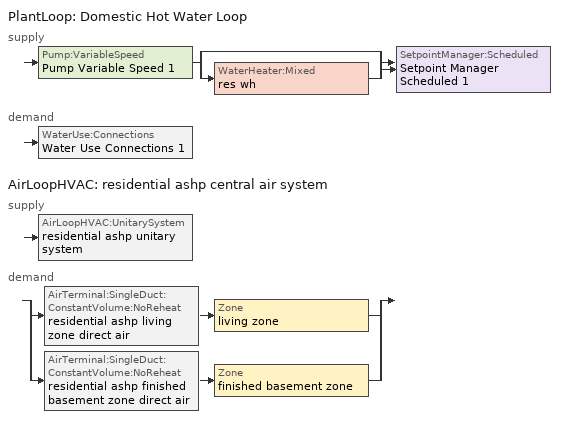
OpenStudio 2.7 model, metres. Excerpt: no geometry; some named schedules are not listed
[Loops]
PlantLoop 'Domestic Hot Water Loop'
 supply: Pump:VariableSpeed 'Pump Variable Speed 1' > split
  | bypass
  | WaterHeater:Mixed 'res wh'
  join > SetpointManager:Scheduled 'Setpoint Manager Scheduled 1'
 demand: WaterUse:Connections 'Water Use Connections 1'
AirLoopHVAC 'residential ashp central air system'
 supply: AirLoopHVAC:UnitarySystem 'residential ashp unitary system'
 demand: split
  | AirTerminal:SingleDuct:ConstantVolume:NoReheat 'residential ashp living zone direct air' > Zone 'living zone'
  | AirTerminal:SingleDuct:ConstantVolume:NoReheat 'residential ashp finished basement zone direct air' > Zone 'finished basement zone'
[Sizing:Zone] Zone Cooling Design Supply Air Temperature Input Method=SupplyAirTemperature; Zone Cooling Design Supply Air Temperature {C}=14; Zone Cooling Design Supply Air Temperature Difference {deltaC}=11.11; Zone Heating Design Supply Air Temperature Input Method=SupplyAirTemperature; Zone Heating Design Supply Air Temperature {C}=40; Zone Heating Design Supply Air Temperature Difference {deltaC}=11.11; Zone Cooling Design Supply Air Humidity Ratio {kg-H2O/kg-air}=0.0085; Zone Heating Design Supply Air Humidity Ratio {kg-H2O/kg-air}=0.008; Cooling Design Air Flow Method=DesignDay; Heating Design Air Flow Method=DesignDay; Account for Dedicated Outdoor Air System=No; Dedicated Outdoor Air System Control Strategy=NeutralSupplyAir; Dedicated Outdoor Air Low Setpoint Temperature for Design {C}=autosize; Dedicated Outdoor Air High Setpoint Temperature for Design {C}=autosize
living zone; garage zone; finished basement zone; res ds_1 ret air zone
[Zone equipment]
living zone: residential ashp living zone direct air
finished basement zone: residential ashp finished basement zone direct air
[PlantLoop]
Domestic Hot Water Loop: Glycol Concentration=0; Maximum Loop Flow Rate {m3/s}=0.01; Plant Loop Volume {m3}=0.003; Load Distribution Scheme=Optimal
[Sizing:Plant]
Domestic Hot Water Loop: Loop Type=Heating; Design Loop Exit Temperature {C}=52.6667; Loop Design Temperature Difference {deltaC}=5.55556; Sizing Option=NonCoincident; Zone Timesteps in Averaging Window=1; Coincident Sizing Factor Mode=None
[Pump:VariableSpeed]
Pump Variable Speed 1: Rated Flow Rate {m3/s}=0.01; Rated Pump Head {Pa}=1; Rated Power Consumption {W}=0; Motor Efficiency=1; Fraction of Motor Inefficiencies to Fluid Stream=0; Coefficient 1 of the Part Load Performance Curve=0; Coefficient 2 of the Part Load Performance Curve=1; Coefficient 3 of the Part Load Performance Curve=0; Coefficient 4 of the Part Load Performance Curve=0; Pump Control Type=Intermittent; Skin Loss Radiative Fraction=0.5; Design Power Sizing Method=PowerPerFlowPerPressure; Design Electric Power per Unit Flow Rate {W/(m3/s)}=348701.1; Design Shaft Power per Unit Flow Rate per Unit Head {W-s/m3-Pa}=1.28205; Design Minimum Flow Rate Fraction=0
[SetpointManager:Scheduled]
Setpoint Manager Scheduled 1: Control Variable=Temperature; Schedule=dhw temp
[WaterHeater:Mixed]
res wh: Tank Volume {m3}=0.143846; Setpoint Temperature Schedule=WH Setpoint Temp; Deadband Temperature Difference {deltaC}=2; Maximum Temperature Limit {C}=99; Heater Control Type=Cycle; Heater Maximum Capacity {W}=11722.8; Heater Minimum Capacity {W}=0; Heater Fuel Type=NaturalGas; Heater Thermal Efficiency=0.773298; Off Cycle Parasitic Fuel Consumption Rate {W}=0; Off Cycle Parasitic Fuel Type=Electricity; Off Cycle Parasitic Heat Fraction to Tank=0; On Cycle Parasitic Fuel Consumption Rate {W}=0; On Cycle Parasitic Fuel Type=Electricity; On Cycle Parasitic Heat Fraction to Tank=0; Ambient Temperature Indicator=ThermalZone; Ambient Temperature Thermal Zone=finished basement zone; Off Cycle Loss Coefficient to Ambient Temperature {W/K}=4.15693; Off Cycle Loss Fraction to Thermal Zone=0.64; On Cycle Loss Coefficient to Ambient Temperature {W/K}=4.15693; On Cycle Loss Fraction to Thermal Zone=1; Use Side Effectiveness=1; Source Side Effectiveness=1; Use Side Design Flow Rate {m3/s}=autosize; Source Side Design Flow Rate {m3/s}=autosize; Indirect Water Heating Recovery Time {hr}=1.5; Source Side Flow Control Mode=IndirectHeatPrimarySetpoint
[WaterUse:Connections]
Water Use Connections 1: Water Use Equipment Name 1=residential shower; Water Use Equipment Name 2=residential sink; Water Use Equipment Name 3=residential bath; Water Use Equipment Name 4=residential shower dist=0.0; Water Use Equipment Name 5=residential sink dist=0.0; Water Use Equipment Name 6=residential bath dist=0.0; Water Use Equipment Name 7=residential dishwasher; Water Use Equipment Name 8=residential clothes washer
[WaterUse:Equipment:Definition]
Name | Peak Flow Rate {m3/s} | Target Temperature Schedule
residential shower | 0.000274695 | residential shower temperature schedule
residential sink | 0.000212399 | residential sink temperature schedule
residential bath | 0.000429619 | residential bath temperature schedule
residential shower dist=0.0 | 0 | residential shower temperature schedule
residential sink dist=0.0 | 0 | residential sink temperature schedule
residential bath dist=0.0 | 0 | residential bath temperature schedule
residential dishwasher | 6.66818e-05 | residential dishwasher temperature schedule
residential clothes washer | 0.000697118 | residential clothes washer temperature schedule
[OtherEquipment:Definition] Design Level Calculation Method=EquipmentLevel
Name | Design Level {W} | Fraction Latent | Fraction Radiant | Fraction Lost
residential shower | 7899.46 | 0.487197 | 0 | 0
residential sink | 2132.88 | 0.312222 | 0 | 0
residential bath | 6337.27 | 0 | 0 | 0
res ds_1 sup s lk to lv equip; res ds_1 sup lat lk to lv equip; res ds_1 sup d cn to lv equip; res ds_1 sup d cn to ah equip; res ds_1 ret d cn to pl equip; res ds_1 ret d cn to ah equip; res ds_1 sup s lk to ah equip; res ds_1 sup lat lk to ah equip; res ds_1 ret s lk equip; res ds_1 ret lat lk equip | 0
[Coil:Heating:DX:MultiSpeed:StageData] Gross Rated Heating Capacity {W}=autosize; Rated Air Flow Rate {m3/s}=autosize; Rated Supply Air Fan Power Per Volume Flow Rate {W/(m3/s)}=773.3; Rated Waste Heat Fraction of Power Input=0.2; Waste Heat Function of Temperature Curve=ConstantBiquadratic
Name | Gross Rated Heating COP {W/W} | Heating Capacity Function of Temperature Curve | Heating Capacity Function of Flow Fraction Curve | Energy Input Ratio Function of Temperature Curve | Energy Input Ratio Function of Flow Fraction Curve | Part Load Fraction Correlation Curve
 | 5.13214 | HP_Heat-Cap-fT1 | HP_Heat-CAP-fFF1 | HP_Heat-EIR-fT1 | HP_Heat-EIR-fFF1 | HP_Heat-PLF-fPLR1
 | 4.834 | HP_Heat-Cap-fT2 | HP_Heat-CAP-fFF2 | HP_Heat-EIR-fT2 | HP_Heat-EIR-fFF2 | HP_Heat-PLF-fPLR2
 | 4.07763 | HP_Heat-Cap-fT3 | HP_Heat-CAP-fFF3 | HP_Heat-EIR-fT3 | HP_Heat-EIR-fFF3 | HP_Heat-PLF-fPLR3
 | 4.11113 | HP_Heat-Cap-fT4 | HP_Heat-CAP-fFF4 | HP_Heat-EIR-fT4 | HP_Heat-EIR-fFF4 | HP_Heat-PLF-fPLR4
[Coil:Heating:DX:MultiSpeed]
residential ashp heating coil: Availability Schedule=residential heating season; Minimum Outdoor Dry-Bulb Temperature for Compressor Operation {C}=-17.7778; Crankcase Heater Capacity {W}=20; Maximum Outdoor Dry-Bulb Temperature for Crankcase Heater Operation {C}=12.7778; Defrost Energy Input Ratio Function of Temperature Curve=DefrostEIR; Maximum Outdoor Dry-Bulb Temperature for Defrost Operation {C}=4.44444; Defrost Strategy=Resistive; Defrost Control=OnDemand; Defrost Time Period Fraction=0.058333; Resistive Defrost Heater Capacity {W}=autosize; Apply Part Load Fraction to Speeds Greater than 1=No; Fuel Type=Electricity; Region number for Calculating HSPF=4
[Coil:Heating:Electric]
residential ashp supp heater: Availability Schedule=residential heating season; Efficiency=1
[Coil:Cooling:DX:MultiSpeed:StageData] Gross Rated Total Cooling Capacity {W}=autosize; Rated Air Flow Rate {m3/s}=autosize; Rated Evaporator Fan Power Per Volume Flow Rate {W/(m3/s)}=773.3; Nominal Time for Condensate Removal to Begin {s}=1000; Ratio of Initial Moisture Evaporation Rate and Steady State Latent Capacity=1.5; Maximum Cycling Rate {cycles/hr}=3; Latent Capacity Time Constant {s}=45; Rated Waste Heat Fraction of Power Input=0.2; Waste Heat Function of Temperature Curve=ConstantBiquadratic 1; Evaporative Condenser Effectiveness=0.9; Evaporative Condenser Air Flow Rate {m3/s}=autosize; Rated Evaporative Condenser Pump Power Consumption {W}=autosize
Name | Gross Rated Sensible Heat Ratio | Gross Rated Cooling COP {W/W} | Total Cooling Capacity Function of Temperature Curve | Total Cooling Capacity Function of Flow Fraction Curve | Energy Input Ratio Function of Temperature Curve | Energy Input Ratio Function of Flow Fraction Curve | Part Load Fraction Correlation Curve
Coil Cooling DX Multi Speed Stage Data 1 | 0.842823 | 5.64793 | Cool-Cap-fT1 | Cool-Cap-fFF1 | Cool-EIR-fT1 | Cool-EIR-fFF1 | Cool-PLF-fPLR1
Coil Cooling DX Multi Speed Stage Data 2 | 0.793487 | 5.43631 | Cool-Cap-fT2 | Cool-Cap-fFF2 | Cool-EIR-fT2 | Cool-EIR-fFF2 | Cool-PLF-fPLR2
Coil Cooling DX Multi Speed Stage Data 3 | 0.703903 | 4.5685 | Cool-Cap-fT3 | Cool-Cap-fFF3 | Cool-EIR-fT3 | Cool-EIR-fFF3 | Cool-PLF-fPLR3
Coil Cooling DX Multi Speed Stage Data 4 | 0.720492 | 4.12589 | Cool-Cap-fT4 | Cool-Cap-fFF4 | Cool-EIR-fT4 | Cool-EIR-fFF4 | Cool-PLF-fPLR4
[Coil:Cooling:DX:MultiSpeed]
residential ashp cooling coil: Availability Schedule=residential cooling season; Condenser Type=AirCooled; Apply Part Load Fraction to Speeds Greater than 1=No; Apply Latent Degradation to Speeds Greater than 1=No; Crankcase Heater Capacity {W}=0; Maximum Outdoor Dry-Bulb Temperature for Crankcase Heater Operation {C}=10; Basin Heater Capacity {W/K}=0; Basin Heater Setpoint Temperature {C}=2; Fuel Type=Electricity; Stage 1=Coil Cooling DX Multi Speed Stage Data 1; Stage 2=Coil Cooling DX Multi Speed Stage Data 2; Stage 3=Coil Cooling DX Multi Speed Stage Data 3; Stage 4=Coil Cooling DX Multi Speed Stage Data 4
[Fan:OnOff]
residential ashp supply fan: Availability Schedule=Always On Discrete; Fan Total Efficiency=0.75; Pressure Rise {Pa}=476.748; Maximum Flow Rate {m3/s}=autosize; Motor Efficiency=1; Motor In Airstream Fraction=1; Fan Power Ratio Function of Speed Ratio Curve=residential ashp fan power curve; Fan Efficiency Ratio Function of Speed Ratio Curve=residential ashp fan eff curve
[AirLoopHVAC:UnitarySystem]
residential ashp unitary system: Control Type=Load; Controlling Zone or Thermostat Location=living zone; Dehumidification Control Type=None; Availability Schedule=Always On Discrete; Supply Fan=residential ashp supply fan; Fan Placement=BlowThrough; Supply Air Fan Operating Mode Schedule=Always Off Discrete; Heating Coil=residential ashp heating coil; DX Heating Coil Sizing Ratio=1; Cooling Coil=residential ashp cooling coil; Use DOAS DX Cooling Coil=No; DOAS DX Cooling Coil Leaving Minimum Air Temperature {C}=2; Latent Load Control=SensibleOnlyLoadControl; Supplemental Heating Coil=residential ashp supp heater; Supply Air Flow Rate During Cooling Operation {m3/s}=autosize; Supply Air Flow Rate During Heating Operation {m3/s}=autosize; Supply Air Flow Rate When No Cooling or Heating is Required {m3/s}=0; Maximum Supply Air Temperature {C}=76.6667; Maximum Outdoor Dry-Bulb Temperature for Supplemental Heater Operation {C}=4.44444; Maximum Cycling Rate {cycles/hr}=2.5; Heat Pump Time Constant {s}=60; Fraction of On-Cycle Power Use=0.01; Heat Pump Fan Delay Time {s}=60; Ancilliary On-Cycle Electric Power {W}=0; Ancilliary Off-Cycle Electric Power {W}=0; Design Specification Multispeed Object=Unitary System Performance Multispeed 1
[UnitarySystemPerformance:Multispeed]
Unitary System Performance Multispeed 1: Single Mode Operation=No; Heating Speed Supply Air Flow Ratio 1=0.74; Cooling Speed Supply Air Flow Ratio 1=0.7; Heating Speed Supply Air Flow Ratio 2=0.92; Cooling Speed Supply Air Flow Ratio 2=0.9; Heating Speed Supply Air Flow Ratio 3=1; Cooling Speed Supply Air Flow Ratio 3=1; Heating Speed Supply Air Flow Ratio 4=1.22; Cooling Speed Supply Air Flow Ratio 4=1.26
[AirLoopHVAC]
residential ashp central air system: Availability Schedule=Always On Discrete; Design Supply Air Flow Rate {m3/s}=AutoSize
[Sizing:System]
residential ashp central air system: Type of Load to Size On=Sensible; Design Outdoor Air Flow Rate {m3/s}=Autosize; Central Heating Maximum System Air Flow Ratio=0.3; Preheat Design Temperature {C}=7; Preheat Design Humidity Ratio {kg-H2O/kg-Air}=0.008; Precool Design Temperature {C}=12.8; Precool Design Humidity Ratio {kg-H2O/kg-Air}=0.008; Central Cooling Design Supply Air Temperature {C}=12.8; Central Heating Design Supply Air Temperature {C}=16.7; Sizing Option=NonCoincident; 100% Outdoor Air in Cooling=Yes; 100% Outdoor Air in Heating=Yes; Central Cooling Design Supply Air Humidity Ratio {kg-H2O/kg-Air}=0.0085; Central Heating Design Supply Air Humidity Ratio {kg-H2O/kg-Air}=0.008; Cooling Design Air Flow Method=DesignDay; Cooling Design Air Flow Rate {m3/s}=0; Heating Design Air Flow Method=DesignDay; Heating Design Air Flow Rate {m3/s}=0; System Outdoor Air Method=ZoneSum; Zone Maximum Outdoor Air Fraction=1; Cooling Supply Air Flow Rate Per Floor Area {m3/s-m2}=0.00996765; Cooling Fraction of Autosized Cooling Supply Air Flow Rate=1; Cooling Supply Air Flow Rate Per Unit Cooling Capacity {m3/s-W}=3.94755e-05; Heating Supply Air Flow Rate Per Floor Area {m3/s-m2}=0.00996765; Heating Fraction of Autosized Heating Supply Air Flow Rate=1; Heating Fraction of Autosized Cooling Supply Air Flow Rate=1; Heating Supply Air Flow Rate Per Unit Heating Capacity {m3/s-W}=3.15882e-05; Cooling Design Capacity Method=CoolingDesignCapacity; Cooling Design Capacity {W}=autosize; Cooling Design Capacity Per Floor Area {W/m2}=234.7; Fraction of Autosized Cooling Design Capacity=1; Heating Design Capacity Method=HeatingDesignCapacity; Heating Design Capacity {W}=autosize; Heating Design Capacity Per Floor Area {W/m2}=157; Fraction of Autosized Heating Design Capacity=1; Central Cooling Capacity Control Method=OnOff
[AirTerminal:SingleDuct:ConstantVolume:NoReheat] Availability Schedule=Always On Discrete; Maximum Air Flow Rate {m3/s}=AutoSize
residential ashp living zone direct air; residential ashp finished basement zone direct air
[ElectricEquipment:Definition] Design Level Calculation Method=EquipmentLevel
Name | Design Level {W} | Fraction Latent | Fraction Radiant | Fraction Lost
residential dishwasher | 8743.86 | 0.15 | 0.36 | 0.25
residential clothes washer | 7800.9 | 0 | 0.48 | 0.2
res infil_1 house fan; res infil_1 range fan; res infil_1 bath fan | 0 | 0 | 0 | 1
[EnergyManagementSystem:Sensor]
Name | Output Variable or Output Meter Index Key | Output Variable or Output Meter
residential_ceiling_fan_sched_val_sensor | residential ceiling fan schedule | Schedule Value
residential_ceiling_fan_tin_sensor; res_af_1_tin_s | living zone | Zone Mean Air Temperature
res_nv_pb_s |  | Site Outdoor Air Barometric Pressure
res_af_vw_s |  | Site Wind Speed
res_nv_wt_s |  | Site Outdoor Air Humidity Ratio
res_af_1_tt_s | living zone | Zone Outdoor Air Drybulb Temperature
res_nv_1_nva_s | res nv_1 avail schedule | Schedule Value
res_nv_1_sp_s | res nv_1 temp schedule | Schedule Value
res_ds_1_win_s | living zone | Zone Mean Air Humidity Ratio
res_ds_1_ah_mfr_s | Node 18 | System Node Mass Flow Rate
res_ds_1_fan_rtf_s | residential ashp supply fan | Fan Runtime Fraction
res_ds_1_ah_vfr_s | Node 18 | System Node Current Density Volume Flow Rate
res_ds_1_ah_tt_s | Node 18 | System Node Temperature
res_ds_1_ra_t_s | Node 21 | System Node Temperature
res_ds_1_ah_wt_s | Node 18 | System Node Humidity Ratio
res_ds_1_ra_w_s | Node 21 | System Node Humidity Ratio
res_ds_1_ah_t_s | garage zone | Zone Air Temperature
res_ds_1_ah_w_s | garage zone | Zone Mean Air Humidity Ratio
res_infil_1_range_sch_s | res mv_1 range exhaust schedule | Schedule Value
res_infil_1_bath_sch_s | res mv_1 bath exhaust schedule | Schedule Value
res_infil_1_dryer_sch_s | res mv_1 dryer exhaust schedule | Schedule Value
res_infil_1_wh_sch_s | Always On Discrete | Schedule Value
[EnergyManagementSystem:Actuator]
Name | Actuated Component | Actuated Component Type | Actuated Component Control Type
residential_ceiling_fan_sched_override | residential ceiling fan master | Schedule:Constant | Schedule Value
res_nv_1_flow_act | res nv_1 flow | Zone Infiltration | Air Exchange Flow Rate
res_ds_1_sup_s_lk_to_lv_equip_act | res ds_1 sup s lk to lv equip | OtherEquipment | Power Level
res_ds_1_sup_lat_lk_to_lv_equip_act | res ds_1 sup lat lk to lv equip | OtherEquipment | Power Level
res_ds_1_sup_d_cn_to_lv_equip_act | res ds_1 sup d cn to lv equip | OtherEquipment | Power Level
res_ds_1_sup_d_cn_to_ah_equip_act | res ds_1 sup d cn to ah equip | OtherEquipment | Power Level
res_ds_1_ret_d_cn_to_pl_equip_act | res ds_1 ret d cn to pl equip | OtherEquipment | Power Level
res_ds_1_ret_d_cn_to_ah_equip_act | res ds_1 ret d cn to ah equip | OtherEquipment | Power Level
res_ds_1_sup_s_lk_to_ah_equip_act | res ds_1 sup s lk to ah equip | OtherEquipment | Power Level
res_ds_1_sup_lat_lk_to_ah_equip_act | res ds_1 sup lat lk to ah equip | OtherEquipment | Power Level
res_ds_1_ret_s_lk_equip_act | res ds_1 ret s lk equip | OtherEquipment | Power Level
res_ds_1_ret_lat_lk_equip_act | res ds_1 ret lat lk equip | OtherEquipment | Power Level
res_ds_1_ah_to_liv_mix_act | res ds_1 ah to liv mix | ZoneMixing | Air Exchange Flow Rate
res_ds_1_liv_to_ah_mix_act | res ds_1 liv to ah mix | ZoneMixing | Air Exchange Flow Rate
res_infil_1_house_fan_act | res infil_1 house fan | ElectricEquipment | Electric Power Level
res_infil_1_range_fan_act | res infil_1 range fan | ElectricEquipment | Electric Power Level
res_infil_1_bath_fan_act | res infil_1 bath fan | ElectricEquipment | Electric Power Level
res_infil_1_flow_act | res infil_1 flow | Zone Infiltration | Air Exchange Flow Rate
[EnergyManagementSystem:Program]
residential_ceiling_fan_schedule_program: If residential_ceiling_fan_sched_val_sensor == 0; Set residential_ceiling_fan_sched_override = 0; ElseIf residential_ceiling_fan_tin_sensor < 24.389; Set residential_ceiling_fan_sched_override = 0; Else; Set residential_ceiling_fan_sched_override = 1; EndIf
res_nv_1_program: Set Tdiff = res_af_1_tin_s-res_af_1_tt_s; Set dT = (@Abs Tdiff); Set pt = (@RhFnTdbWPb res_af_1_tt_s res_nv_wt_s res_nv_pb_s); Set NVA = 13443.315417397202; Set Cs = 0.00024368211684197043; Set Cw = 0.00010154062060280269; Set MNV = 2.518405946420485; Set MHR = 0.0115; Set MRH = 0.7; Set temp1 = (res_nv_1_nva_s*NVA); Set SGNV = temp1*((((Cs*dT)+(Cw*(res_af_vw_s^2)))^0.5)/1000); If (res_nv_wt_s<MHR) && (pt<MRH) && (res_af_1_tin_s>res_nv_1_sp_s); Set temp2 = (res_af_1_tin_s-res_nv_1_sp_s); Set NVadj1 = temp2/(res_af_1_tin_s-res_af_1_tt_s); Set NVadj2 = (@Min NVadj1 1); Set NVadj3 = (@Max NVadj2 0); Set NVadj = SGNV*NVadj3; Set res_nv_1_flow_act = (@Min NVadj MNV); Else; Set res_nv_1_flow_act = 0; EndIf
res_ds_1_program: Set res_ds_1_ah_mfr = res_ds_1_ah_mfr_s; Set res_ds_1_fan_rtf = res_ds_1_fan_rtf_s; Set res_ds_1_ah_vfr = res_ds_1_ah_vfr_s; Set res_ds_1_ah_tt = res_ds_1_ah_tt_s; Set res_ds_1_ah_wt = res_ds_1_ah_wt_s; Set res_ds_1_ra_t = res_ds_1_ra_t_s; Set res_ds_1_ra_w = res_ds_1_ra_w_s; Set res_ds_1_ah_t = res_ds_1_ah_t_s; Set res_ds_1_ah_w = res_ds_1_ah_w_s; Run res_ds_1_lk_subrout; Set res_ds_1_sup_s_lk_to_lv_equip_act = res_ds_1_sup_s_lk_to_lv; Set res_ds_1_sup_lat_lk_to_lv_equip_act = res_ds_1_sup_lat_lk_to_lv; Set res_ds_1_sup_d_cn_to_lv_equip_act = res_ds_1_sup_d_cn_to_lv; Set res_ds_1_sup_d_cn_to_ah_equip_act = res_ds_1_sup_d_cn_to_ah; Set res_ds_1_sup_s_lk_to_ah_equip_act = res_ds_1_sup_s_lk_to_ah; Set res_ds_1_sup_lat_lk_to_ah_equip_act = res_ds_1_sup_lat_lk_to_ah; Set res_ds_1_ret_s_lk_equip_act = res_ds_1_ret_s_lk; Set res_ds_1_ret_lat_lk_equip_act = res_ds_1_ret_lat_lk; Set res_ds_1_ret_d_cn_to_pl_equip_act = res_ds_1_ret_d_cn_to_pl; Set res_ds_1_ret_d_cn_to_ah_equip_act = res_ds_1_ret_d_cn_to_ah; Set res_ds_1_ah_to_liv_mix_act = res_ds_1_ah_to_liv; Set res_ds_1_liv_to_ah_mix_act = res_ds_1_liv_to_ah
res_infil_1_program: Set p_m = 0.14; Set p_s = 0.22; Set s_m = 270; Set s_s = 370; Set z_m = 9.99744; Set z_s = 6.629400000094741; Set f_t = (((s_m/z_m)^p_m)*((z_s/s_s)^p_s)); Set Tdiff = res_af_1_tin_s-res_af_1_tt_s; Set dT = @Abs Tdiff; Set c = 0.0697; Set Cs = 0.092; Set Cw = 0.1406; Set n = 0.67; Set sft = (f_t*0.5); Set temp1 = ((c*Cw)*((sft*res_af_vw_s)^(2*n)))^2; Set Qn = (((c*Cs*(dT^n))^2)+temp1)^0.5; Set Tdiff = res_af_1_tin_s-res_af_1_tt_s; Set dT = @Abs Tdiff; Set QWHV = res_infil_1_wh_sch_s*0.0302; Set Qrange = res_infil_1_range_sch_s*0.0472; Set Qdryer = res_infil_1_dryer_sch_s*0.0472; Set Qbath = res_infil_1_bath_sch_s*0.0472; Set QhpwhOut = 0; Set QhpwhIn = 0; Set QductsOut = res_ds_1_lk_ret_fan_equiv; Set QductsIn = res_ds_1_lk_sup_fan_equiv; Set Qout = QWHV+Qrange+Qbath+Qdryer+QhpwhOut+QductsOut; Set Qin = QhpwhIn+QductsIn; Set Qu = (@Abs (Qout-Qin)); Set Qb = (@Min Qout Qin); Set faneff_wh = 0.9438948864000002; Set res_infil_1_house_fan_act = (QWHV*300)/faneff_wh; Set faneff_sp = 0.4719474432000001; Set res_infil_1_range_fan_act = (Qrange*300)/faneff_sp; Set res_infil_1_bath_fan_act = (Qbath*300)/faneff_sp; Set Q_acctd_for_elsewhere = QhpwhOut+QhpwhIn+QductsOut+QductsIn; Set res_infil_1_flow_act = (((Qu^2)+(Qn^2))^0.5)-Q_acctd_for_elsewhere; Set res_infil_1_flow_act = (@Max res_infil_1_flow_act 0)
[EnergyManagementSystem:ProgramCallingManager]
residential ceiling fan program calling manager: BeginTimestepBeforePredictor; residential_ceiling_fan_schedule_program
res af_1 program calling manager: BeginTimestepBeforePredictor; res_infil_1_program; res_nv_1_program
res ds_1 program calling manager: EndOfSystemTimestepAfterHVACReporting; res_ds_1_program
[AirLoopHVAC:ReturnPlenum]
Air Loop HVAC Return Plenum 1: ThermalZone=res ds_1 ret air zone
[EnergyManagementSystem:Subroutine]
res_ds_1_lk_subrout: Set f_sup = 0.13696303696303697; Set f_ret = 0.10009990009990012; Set f_OA = 0.036863136863136844; Set oafrate = f_OA * res_ds_1_ah_vfr; Set suplkfrate = f_sup * res_ds_1_ah_vfr; Set retlkfrate = f_ret * res_ds_1_ah_vfr; Set res_ds_1_ah_to_liv = (@Abs (suplkfrate-retlkfrate-oafrate)); Set res_ds_1_liv_to_ah = 0; Set res_ds_1_lk_sup_fan_equiv = 0; Set res_ds_1_lk_ret_fan_equiv = oafrate; If res_ds_1_ah_mfr>0; Set h_SA = (@HFnTdbW res_ds_1_ah_tt res_ds_1_ah_wt); Set h_AHZone = (@HFnTdbW res_ds_1_ah_t res_ds_1_ah_w); Set h_RA = (@HFnTdbW res_ds_1_ra_t res_ds_1_ra_w); Set h_fg = (@HfgAirFnWTdb res_ds_1_ah_wt res_ds_1_ah_tt); Set SALeakageQtot = f_sup * res_ds_1_ah_mfr*(h_RA - h_SA); Set temp1 = h_fg*(res_ds_1_ra_w-res_ds_1_ah_wt); Set res_ds_1_sup_lat_lk_to_lv = f_sup*res_ds_1_ah_mfr*temp1; Set res_ds_1_sup_s_lk_to_lv = SALeakageQtot-res_ds_1_sup_lat_lk_to_lv; Set eTm = (res_ds_1_fan_rtf/(res_ds_1_ah_mfr*1006.0))*137.311; Set eTm = 0-eTm; Set temp4 = res_ds_1_ah_t; Set tsup = temp4+((res_ds_1_ah_tt-res_ds_1_ah_t)*(@Exp eTm)); Set temp5 = tsup-res_ds_1_ah_tt; Set res_ds_1_sup_d_cn_to_lv = res_ds_1_ah_mfr*1006.0*temp5; Set res_ds_1_sup_d_cn_to_ah = 0-res_ds_1_sup_d_cn_to_lv; Set eTm = (res_ds_1_fan_rtf/(res_ds_1_ah_mfr*1006.0))*200.686; Set eTm = 0-eTm; Set temp6 = res_ds_1_ah_t; Set tret = temp6+((res_ds_1_ra_t-res_ds_1_ah_t)*(@Exp eTm)); Set temp7 = tret-res_ds_1_ra_t; Set res_ds_1_ret_d_cn_to_pl = res_ds_1_ah_mfr*1006.0*temp7; Set res_ds_1_ret_d_cn_to_ah = 0-res_ds_1_ret_d_cn_to_pl; Set res_ds_1_ret_lat_lk = 0; Set temp2 = (res_ds_1_ah_t-res_ds_1_ra_t); Set res_ds_1_ret_s_lk = f_ret*res_ds_1_ah_mfr*1006.0*temp2; Set QtotLeakToAHZn = f_sup*res_ds_1_ah_mfr*(h_SA-h_AHZone); Set temp3 = (res_ds_1_ah_wt-res_ds_1_ah_w); Set res_ds_1_sup_lat_lk_to_ah = f_sup*res_ds_1_ah_mfr*h_fg*temp3; Set res_ds_1_sup_s_lk_to_ah = QtotLeakToAHZn-res_ds_1_sup_lat_lk_to_ah; Else; Set res_ds_1_sup_lat_lk_to_lv = 0; Set res_ds_1_sup_s_lk_to_lv = 0; Set res_ds_1_sup_d_cn_to_lv = 0; Set res_ds_1_sup_d_cn_to_ah = 0; Set res_ds_1_ret_d_cn_to_pl = 0; Set res_ds_1_ret_d_cn_to_ah = 0; Set res_ds_1_ret_lat_lk = 0; Set res_ds_1_ret_s_lk = 0; Set res_ds_1_sup_lat_lk_to_ah = 0; Set res_ds_1_sup_s_lk_to_ah = 0; EndIf
[Schedule:Ruleset]
Name | Default Day Schedule
residential cooling season | Schedule Day 8
residential heating season | Schedule Day 11
residential ceiling fan schedule | Schedule Day 12
res nv_1 temp schedule | Schedule Day 21
res nv_1 avail schedule | Schedule Day 22
res mv_1 range exhaust schedule | Schedule Day 23
res mv_1 bath exhaust schedule | Schedule Day 24
res mv_1 dryer exhaust schedule | Schedule Day 25
[Schedule:Day]
Schedule Day 8; Schedule Day 11; Schedule Day 12; Schedule Day 21; Schedule Day 22; Schedule Day 23; Schedule Day 24; Schedule Day 25: 24, 0, 0
residential cooling season allday1; residential cooling season allday2; residential cooling season allday3; residential cooling season allday4; residential cooling season allday5; residential cooling season allday6; residential cooling season allday7; residential cooling season allday8; residential cooling season allday9; residential cooling season allday10; residential cooling season allday11; residential cooling season allday12; residential heating season allday1; residential heating season allday2; residential heating season allday3; residential heating season allday4; residential heating season allday5; residential heating season allday6; residential heating season allday7; residential heating season allday8; residential heating season allday9; residential heating season allday10; residential heating season allday11; residential heating season allday12: 24, 0, 1
[Schedule:Rule] Apply Monday=Yes; Apply Wednesday=Yes; Apply Friday=Yes; Date Specification Type=DateRange; Start Day=1
Name | Schedule Ruleset | Rule Order | Day Schedule | Apply Sunday | Apply Tuesday | Apply Thursday | Apply Saturday | Start Month | End Month | End Day
residential cooling season allday ruleset1 | residential cooling season | 11 | residential cooling season allday1 | Yes | Yes | Yes | Yes | 1 | 1 | 31
residential cooling season allday ruleset2 | residential cooling season | 10 | residential cooling season allday2 | Yes | Yes | Yes | Yes | 2 | 2 | 28
residential cooling season allday ruleset3 | residential cooling season | 9 | residential cooling season allday3 | Yes | Yes | Yes | Yes | 3 | 3 | 31
residential cooling season allday ruleset4 | residential cooling season | 8 | residential cooling season allday4 | Yes | Yes | Yes | Yes | 4 | 4 | 30
residential cooling season allday ruleset5 | residential cooling season | 7 | residential cooling season allday5 | Yes | Yes | Yes | Yes | 5 | 5 | 31
residential cooling season allday ruleset6 | residential cooling season | 6 | residential cooling season allday6 | Yes | Yes | Yes | Yes | 6 | 6 | 30
residential cooling season allday ruleset7 | residential cooling season | 5 | residential cooling season allday7 | Yes | Yes | Yes | Yes | 7 | 7 | 31
residential cooling season allday ruleset8 | residential cooling season | 4 | residential cooling season allday8 | Yes | Yes | Yes | Yes | 8 | 8 | 31
residential cooling season allday ruleset9 | residential cooling season | 3 | residential cooling season allday9 | Yes | Yes | Yes | Yes | 9 | 9 | 30
residential cooling season allday ruleset10 | residential cooling season | 2 | residential cooling season allday10 | Yes | Yes | Yes | Yes | 10 | 10 | 31
residential cooling season allday ruleset11 | residential cooling season | 1 | residential cooling season allday11 | Yes | Yes | Yes | Yes | 11 | 11 | 30
residential cooling season allday ruleset12 | residential cooling season | 0 | residential cooling season allday12 | Yes | Yes | Yes | Yes | 12 | 12 | 31
residential heating season allday ruleset1 | residential heating season | 11 | residential heating season allday1 | Yes | Yes | Yes | Yes | 1 | 1 | 31
residential heating season allday ruleset2 | residential heating season | 10 | residential heating season allday2 | Yes | Yes | Yes | Yes | 2 | 2 | 28
residential heating season allday ruleset3 | residential heating season | 9 | residential heating season allday3 | Yes | Yes | Yes | Yes | 3 | 3 | 31
residential heating season allday ruleset4 | residential heating season | 8 | residential heating season allday4 | Yes | Yes | Yes | Yes | 4 | 4 | 30
residential heating season allday ruleset5 | residential heating season | 7 | residential heating season allday5 | Yes | Yes | Yes | Yes | 5 | 5 | 31
residential heating season allday ruleset6 | residential heating season | 6 | residential heating season allday6 | Yes | Yes | Yes | Yes | 6 | 6 | 30
residential heating season allday ruleset7 | residential heating season | 5 | residential heating season allday7 | Yes | Yes | Yes | Yes | 7 | 7 | 31
residential heating season allday ruleset8 | residential heating season | 4 | residential heating season allday8 | Yes | Yes | Yes | Yes | 8 | 8 | 31
residential heating season allday ruleset9 | residential heating season | 3 | residential heating season allday9 | Yes | Yes | Yes | Yes | 9 | 9 | 30
residential heating season allday ruleset10 | residential heating season | 2 | residential heating season allday10 | Yes | Yes | Yes | Yes | 10 | 10 | 31
residential heating season allday ruleset11 | residential heating season | 1 | residential heating season allday11 | Yes | Yes | Yes | Yes | 11 | 11 | 30
residential heating season allday ruleset12 | residential heating season | 0 | residential heating season allday12 | Yes | Yes | Yes | Yes | 12 | 12 | 31
residential ceiling fan schedule allday ruleset1 | residential ceiling fan schedule | 11 | residential ceiling fan schedule allday1 | Yes | Yes | Yes | Yes | 1 | 1 | 31
residential ceiling fan schedule allday ruleset2 | residential ceiling fan schedule | 10 | residential ceiling fan schedule allday2 | Yes | Yes | Yes | Yes | 2 | 2 | 28
residential ceiling fan schedule allday ruleset3 | residential ceiling fan schedule | 9 | residential ceiling fan schedule allday3 | Yes | Yes | Yes | Yes | 3 | 3 | 31
residential ceiling fan schedule allday ruleset4 | residential ceiling fan schedule | 8 | residential ceiling fan schedule allday4 | Yes | Yes | Yes | Yes | 4 | 4 | 30
residential ceiling fan schedule allday ruleset5 | residential ceiling fan schedule | 7 | residential ceiling fan schedule allday5 | Yes | Yes | Yes | Yes | 5 | 5 | 31
residential ceiling fan schedule allday ruleset6 | residential ceiling fan schedule | 6 | residential ceiling fan schedule allday6 | Yes | Yes | Yes | Yes | 6 | 6 | 30
residential ceiling fan schedule allday ruleset7 | residential ceiling fan schedule | 5 | residential ceiling fan schedule allday7 | Yes | Yes | Yes | Yes | 7 | 7 | 31
residential ceiling fan schedule allday ruleset8 | residential ceiling fan schedule | 4 | residential ceiling fan schedule allday8 | Yes | Yes | Yes | Yes | 8 | 8 | 31
residential ceiling fan schedule allday ruleset9 | residential ceiling fan schedule | 3 | residential ceiling fan schedule allday9 | Yes | Yes | Yes | Yes | 9 | 9 | 30
residential ceiling fan schedule allday ruleset10 | residential ceiling fan schedule | 2 | residential ceiling fan schedule allday10 | Yes | Yes | Yes | Yes | 10 | 10 | 31
residential ceiling fan schedule allday ruleset11 | residential ceiling fan schedule | 1 | residential ceiling fan schedule allday11 | Yes | Yes | Yes | Yes | 11 | 11 | 30
residential ceiling fan schedule allday ruleset12 | residential ceiling fan schedule | 0 | residential ceiling fan schedule allday12 | Yes | Yes | Yes | Yes | 12 | 12 | 31
res nv_1 temp schedule allday ruleset1 | res nv_1 temp schedule | 11 | res nv_1 temp schedule allday1 | Yes | Yes | Yes | Yes | 1 | 1 | 31
res nv_1 temp schedule allday ruleset2 | res nv_1 temp schedule | 10 | res nv_1 temp schedule allday2 | Yes | Yes | Yes | Yes | 2 | 2 | 28
res nv_1 temp schedule allday ruleset3 | res nv_1 temp schedule | 9 | res nv_1 temp schedule allday3 | Yes | Yes | Yes | Yes | 3 | 3 | 31
res nv_1 temp schedule allday ruleset4 | res nv_1 temp schedule | 8 | res nv_1 temp schedule allday4 | Yes | Yes | Yes | Yes | 4 | 4 | 30
res nv_1 temp schedule allday ruleset5 | res nv_1 temp schedule | 7 | res nv_1 temp schedule allday5 | Yes | Yes | Yes | Yes | 5 | 5 | 31
res nv_1 temp schedule allday ruleset6 | res nv_1 temp schedule | 6 | res nv_1 temp schedule allday6 | Yes | Yes | Yes | Yes | 6 | 6 | 30
res nv_1 temp schedule allday ruleset7 | res nv_1 temp schedule | 5 | res nv_1 temp schedule allday7 | Yes | Yes | Yes | Yes | 7 | 7 | 31
res nv_1 temp schedule allday ruleset8 | res nv_1 temp schedule | 4 | res nv_1 temp schedule allday8 | Yes | Yes | Yes | Yes | 8 | 8 | 31
res nv_1 temp schedule allday ruleset9 | res nv_1 temp schedule | 3 | res nv_1 temp schedule allday9 | Yes | Yes | Yes | Yes | 9 | 9 | 30
res nv_1 temp schedule allday ruleset10 | res nv_1 temp schedule | 2 | res nv_1 temp schedule allday10 | Yes | Yes | Yes | Yes | 10 | 10 | 31
res nv_1 temp schedule allday ruleset11 | res nv_1 temp schedule | 1 | res nv_1 temp schedule allday11 | Yes | Yes | Yes | Yes | 11 | 11 | 30
res nv_1 temp schedule allday ruleset12 | res nv_1 temp schedule | 0 | res nv_1 temp schedule allday12 | Yes | Yes | Yes | Yes | 12 | 12 | 31
res nv_1 availability schedule allday ruleset1 on | res nv_1 avail schedule | 11 | res nv_1 availability schedule allday1 on |  |  |  |  | 1 | 1 | 31
res nv_1 availability schedule allday ruleset2 on | res nv_1 avail schedule | 10 | res nv_1 availability schedule allday1 on 1 |  |  |  |  | 2 | 2 | 28
res nv_1 availability schedule allday ruleset3 on | res nv_1 avail schedule | 9 | res nv_1 availability schedule allday1 on 2 |  |  |  |  | 3 | 3 | 31
res nv_1 availability schedule allday ruleset4 on | res nv_1 avail schedule | 8 | res nv_1 availability schedule allday1 on 3 |  |  |  |  | 4 | 4 | 30
res nv_1 availability schedule allday ruleset5 on | res nv_1 avail schedule | 7 | res nv_1 availability schedule allday1 on 4 |  |  |  |  | 5 | 5 | 31
res nv_1 availability schedule allday ruleset6 on | res nv_1 avail schedule | 6 | res nv_1 availability schedule allday1 on 5 |  |  |  |  | 6 | 6 | 30
res nv_1 availability schedule allday ruleset7 on | res nv_1 avail schedule | 5 | res nv_1 availability schedule allday1 on 6 |  |  |  |  | 7 | 7 | 31
res nv_1 availability schedule allday ruleset8 on | res nv_1 avail schedule | 4 | res nv_1 availability schedule allday1 on 7 |  |  |  |  | 8 | 8 | 31
res nv_1 availability schedule allday ruleset9 on | res nv_1 avail schedule | 3 | res nv_1 availability schedule allday1 on 8 |  |  |  |  | 9 | 9 | 30
res nv_1 availability schedule allday ruleset10 on | res nv_1 avail schedule | 2 | res nv_1 availability schedule allday1 on 9 |  |  |  |  | 10 | 10 | 31
res nv_1 availability schedule allday ruleset11 on | res nv_1 avail schedule | 1 | res nv_1 availability schedule allday1 on 10 |  |  |  |  | 11 | 11 | 30
res nv_1 availability schedule allday ruleset12 on | res nv_1 avail schedule | 0 | res nv_1 availability schedule allday1 on 11 |  |  |  |  | 12 | 12 | 31
res mv_1 range exhaust schedule allday ruleset1 | res mv_1 range exhaust schedule | 11 | res mv_1 range exhaust schedule allday1 | Yes | Yes | Yes | Yes | 1 | 1 | 31
res mv_1 range exhaust schedule allday ruleset2 | res mv_1 range exhaust schedule | 10 | res mv_1 range exhaust schedule allday2 | Yes | Yes | Yes | Yes | 2 | 2 | 28
res mv_1 range exhaust schedule allday ruleset3 | res mv_1 range exhaust schedule | 9 | res mv_1 range exhaust schedule allday3 | Yes | Yes | Yes | Yes | 3 | 3 | 31
res mv_1 range exhaust schedule allday ruleset4 | res mv_1 range exhaust schedule | 8 | res mv_1 range exhaust schedule allday4 | Yes | Yes | Yes | Yes | 4 | 4 | 30
res mv_1 range exhaust schedule allday ruleset5 | res mv_1 range exhaust schedule | 7 | res mv_1 range exhaust schedule allday5 | Yes | Yes | Yes | Yes | 5 | 5 | 31
res mv_1 range exhaust schedule allday ruleset6 | res mv_1 range exhaust schedule | 6 | res mv_1 range exhaust schedule allday6 | Yes | Yes | Yes | Yes | 6 | 6 | 30
res mv_1 range exhaust schedule allday ruleset7 | res mv_1 range exhaust schedule | 5 | res mv_1 range exhaust schedule allday7 | Yes | Yes | Yes | Yes | 7 | 7 | 31
res mv_1 range exhaust schedule allday ruleset8 | res mv_1 range exhaust schedule | 4 | res mv_1 range exhaust schedule allday8 | Yes | Yes | Yes | Yes | 8 | 8 | 31
res mv_1 range exhaust schedule allday ruleset9 | res mv_1 range exhaust schedule | 3 | res mv_1 range exhaust schedule allday9 | Yes | Yes | Yes | Yes | 9 | 9 | 30
res mv_1 range exhaust schedule allday ruleset10 | res mv_1 range exhaust schedule | 2 | res mv_1 range exhaust schedule allday10 | Yes | Yes | Yes | Yes | 10 | 10 | 31
res mv_1 range exhaust schedule allday ruleset11 | res mv_1 range exhaust schedule | 1 | res mv_1 range exhaust schedule allday11 | Yes | Yes | Yes | Yes | 11 | 11 | 30
res mv_1 range exhaust schedule allday ruleset12 | res mv_1 range exhaust schedule | 0 | res mv_1 range exhaust schedule allday12 | Yes | Yes | Yes | Yes | 12 | 12 | 31
res mv_1 bath exhaust schedule allday ruleset1 | res mv_1 bath exhaust schedule | 11 | res mv_1 bath exhaust schedule allday1 | Yes | Yes | Yes | Yes | 1 | 1 | 31
res mv_1 bath exhaust schedule allday ruleset2 | res mv_1 bath exhaust schedule | 10 | res mv_1 bath exhaust schedule allday2 | Yes | Yes | Yes | Yes | 2 | 2 | 28
res mv_1 bath exhaust schedule allday ruleset3 | res mv_1 bath exhaust schedule | 9 | res mv_1 bath exhaust schedule allday3 | Yes | Yes | Yes | Yes | 3 | 3 | 31
res mv_1 bath exhaust schedule allday ruleset4 | res mv_1 bath exhaust schedule | 8 | res mv_1 bath exhaust schedule allday4 | Yes | Yes | Yes | Yes | 4 | 4 | 30
res mv_1 bath exhaust schedule allday ruleset5 | res mv_1 bath exhaust schedule | 7 | res mv_1 bath exhaust schedule allday5 | Yes | Yes | Yes | Yes | 5 | 5 | 31
res mv_1 bath exhaust schedule allday ruleset6 | res mv_1 bath exhaust schedule | 6 | res mv_1 bath exhaust schedule allday6 | Yes | Yes | Yes | Yes | 6 | 6 | 30
res mv_1 bath exhaust schedule allday ruleset7 | res mv_1 bath exhaust schedule | 5 | res mv_1 bath exhaust schedule allday7 | Yes | Yes | Yes | Yes | 7 | 7 | 31
res mv_1 bath exhaust schedule allday ruleset8 | res mv_1 bath exhaust schedule | 4 | res mv_1 bath exhaust schedule allday8 | Yes | Yes | Yes | Yes | 8 | 8 | 31
res mv_1 bath exhaust schedule allday ruleset9 | res mv_1 bath exhaust schedule | 3 | res mv_1 bath exhaust schedule allday9 | Yes | Yes | Yes | Yes | 9 | 9 | 30
res mv_1 bath exhaust schedule allday ruleset10 | res mv_1 bath exhaust schedule | 2 | res mv_1 bath exhaust schedule allday10 | Yes | Yes | Yes | Yes | 10 | 10 | 31
res mv_1 bath exhaust schedule allday ruleset11 | res mv_1 bath exhaust schedule | 1 | res mv_1 bath exhaust schedule allday11 | Yes | Yes | Yes | Yes | 11 | 11 | 30
res mv_1 bath exhaust schedule allday ruleset12 | res mv_1 bath exhaust schedule | 0 | res mv_1 bath exhaust schedule allday12 | Yes | Yes | Yes | Yes | 12 | 12 | 31
[Schedule:Constant]
Name | Value
dhw temp; WH Setpoint Temp | 52.6667
Always On Discrete; residential ceiling fan master | 1
residential shower temperature schedule; residential sink temperature schedule; residential bath temperature schedule | 43.3333
Always Off Discrete | 0
residential dishwasher temperature schedule | 51.6667
residential clothes washer temperature schedule | 33.6111
[Curve:Biquadratic]
Name | Coefficient1 Constant | Coefficient2 x | Coefficient3 x**2 | Coefficient4 y | Coefficient5 y**2 | Coefficient6 x*y | Minimum Value of x | Maximum Value of x | Minimum Value of y | Maximum Value of y
DefrostEIR | 0.1528 | 0 | 0 | 0 | 0 | 0 | -100 | 100 | -100 | 100
ConstantBiquadratic; ConstantBiquadratic 1 | 1 | 0 | 0 | 0 | 0 | 0 | -100 | 100 | -100 | 100
HP_Heat-Cap-fT1 | 0.893321 | -0.00973374 | 6.3644e-05 | 0.0391131 | -2.50817e-06 | -0.000272589 | -100 | 100 | -100 | 100
HP_Heat-EIR-fT1 | 0.466648 | 0.0202633 | 0.00126839 | -0.0170161 | 0.003175 | -0.0034961 | -100 | 100 | -100 | 100
HP_Heat-Cap-fT2 | 0.923735 | -0.00597078 | 0 | 0.0278167 | 6.59168e-05 | -0.000189254 | -100 | 100 | -100 | 100
HP_Heat-EIR-fT2 | 0.450657 | 0.0292903 | 0.000393145 | -0.00978952 | 0.000539369 | -0.00118088 | -100 | 100 | -100 | 100
HP_Heat-Cap-fT3 | 0.962054 | -0.00949278 | 0.000109213 | 0.0247078 | 3.42251e-05 | -0.000125698 | -100 | 100 | -100 | 100
HP_Heat-EIR-fT3 | 0.572518 | 0.0228962 | 0.000266019 | -0.0106675 | 0.000490922 | -0.000681369 | -100 | 100 | -100 | 100
HP_Heat-Cap-fT4 | 0.936079 | -0.00548156 | -8.58979e-06 | 0.0249105 | 5.30871e-05 | -0.00015575 | -100 | 100 | -100 | 100
HP_Heat-EIR-fT4 | 0.668196 | 0.014672 | 0.000445963 | -0.0114392 | 0.000497103 | -0.000690956 | -100 | 100 | -100 | 100
Cool-Cap-fT1 | 1.71399 | -0.0746168 | 0.00297469 | 0.00577634 | -0.000103131 | -0.000668885 | 13.88 | 23.88 | 18.33 | 51.66
Cool-EIR-fT1 | -0.0459239 | 0.0682909 | -0.00219033 | -0.0172333 | 0.00103872 | -0.000199632 | 13.88 | 23.88 | 18.33 | 51.66
Cool-Cap-fT2 | 1.15286 | -0.0245373 | 0.00176665 | 0.0058603 | -7.72351e-05 | -0.000664725 | 13.88 | 23.88 | 18.33 | 51.66
Cool-EIR-fT2 | 1.70461 | -0.104882 | 0.00218214 | -0.0167285 | 0.000954018 | -0.000126467 | 13.88 | 23.88 | 18.33 | 51.66
Cool-Cap-fT3 | 0.646199 | 0.0213513 | 0.000659103 | 0.00693809 | -6.73781e-05 | -0.000688108 | 13.88 | 23.88 | 18.33 | 51.66
Cool-EIR-fT3 | -0.00625402 | 0.046332 | -0.00142349 | 0.0118726 | 0.000481095 | -0.000516952 | 13.88 | 23.88 | 18.33 | 51.66
Cool-Cap-fT4 | 0.917789 | -0.00603226 | 0.00136327 | 0.00532574 | -5.65811e-05 | -0.000638578 | 13.88 | 23.88 | 18.33 | 51.66
Cool-EIR-fT4 | -0.518433 | 0.0992788 | -0.00276048 | 0.0139882 | 0.000435194 | -0.000557202 | 13.88 | 23.88 | 18.33 | 51.66
[Curve:Quadratic] Coefficient3 x**2=0; Minimum Value of x=0
Name | Coefficient1 Constant | Coefficient2 x | Maximum Value of x | Minimum Curve Output | Maximum Curve Output
HP_Heat-PLF-fPLR1; HP_Heat-PLF-fPLR2; HP_Heat-PLF-fPLR3; HP_Heat-PLF-fPLR4 | 0.76 | 0.24 | 1 | 0.7 | 1
HP_Heat-CAP-fFF1; HP_Heat-EIR-fFF1; HP_Heat-CAP-fFF2; HP_Heat-EIR-fFF2; HP_Heat-CAP-fFF3; HP_Heat-EIR-fFF3; HP_Heat-CAP-fFF4; HP_Heat-EIR-fFF4; Cool-Cap-fFF1; Cool-EIR-fFF1; Cool-Cap-fFF2; Cool-EIR-fFF2; Cool-Cap-fFF3; Cool-EIR-fFF3; Cool-Cap-fFF4; Cool-EIR-fFF4 | 1 | 0 | 2 | 0 | 2
Cool-PLF-fPLR1; Cool-PLF-fPLR2; Cool-PLF-fPLR3; Cool-PLF-fPLR4 | 0.75 | 0.25 | 1 | 0.7 | 1
[Curve:Exponent]
residential ashp fan power curve: Coefficient1 Constant=0; Coefficient2 Constant=1; Coefficient3 Constant=3; Minimum Value of x=-100; Maximum Value of x=100
[Curve:Cubic]
residential ashp fan eff curve: Coefficient1 Constant=0; Coefficient2 x=1; Coefficient3 x**2=0; Coefficient4 x**3=0; Minimum Value of x=0; Maximum Value of x=1; Minimum Curve Output=0.01; Maximum Curve Output=1
